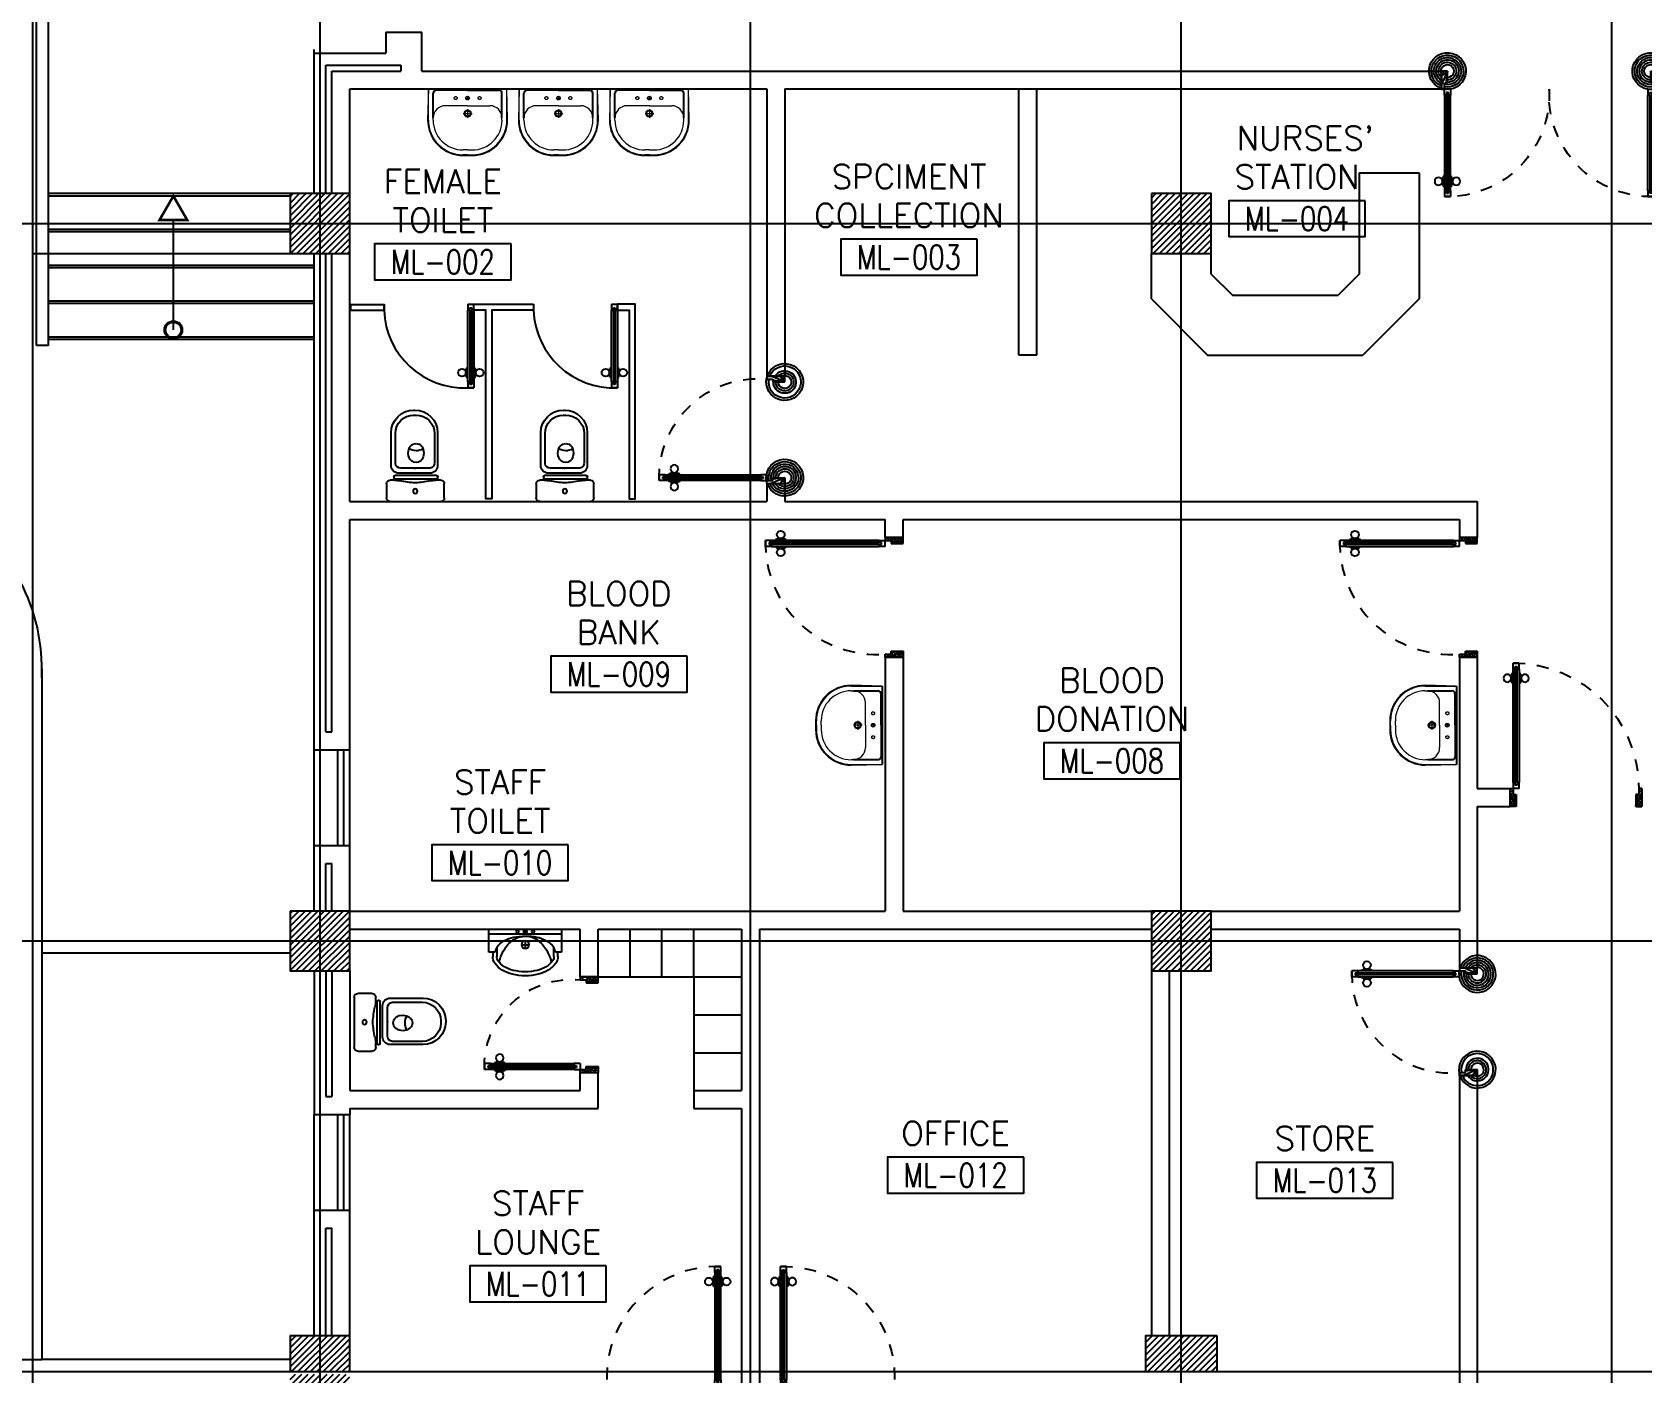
# Model space of a CAD drawing. Extents: x 417819.9 to 417911.9, y 43448 to 43539.2.
# Drawn here: x 417829.05 to 417842.51, y 43494.48 to 43505.69 of the extents above; entities that cross this region are included whole.
import ezdxf
from ezdxf.enums import TextEntityAlignment as Align

# ---------------------------------------------------------------- set-up
doc = ezdxf.new("R2010")
doc.units = 0
doc.header["$MEASUREMENT"] = 0
doc.header["$PDMODE"] = 3
doc.header["$PDSIZE"] = 0.1
doc.linetypes.add('DASHED', pattern=[0.75, 0.5, -0.25])
doc.linetypes.add('HIDDEN', pattern=[0.375, 0.25, -0.125])
doc.layers.get('0').update_dxf_attribs({"color": 11, "linetype": 'CONTINUOUS'})
doc.layers.get('DEFPOINTS').update_dxf_attribs({"color": 11, "linetype": 'CONTINUOUS'})
for name, color, linetype in [('COL', 11, 'CONTINUOUS'), ('DOOR', 11, 'CONTINUOUS'), ('FIX', 11, 'CONTINUOUS'), ('RM-BOX', 11, 'CONTINUOUS'), ('RM-NAME', 11, 'CONTINUOUS'), ('RM-NO', 11, 'CONTINUOUS'), ('SUNI-FUR', 11, 'CONTINUOUS'), ('WALL', 11, 'CONTINUOUS')]:
    doc.layers.add(name, color=color, linetype=linetype)
doc.styles.add('ROMANS', font='ROMANS.shx', dxfattribs={"width": 0.6})
doc.dimstyles.new('STANDARD in', dxfattribs={"dimtxt": 0.2, "dimasz": 0.1, "dimexe": 0.07, "dimexo": 0.05, "dimgap": 0.1, "dimtad": 1, "dimdec": 0, "dimlfac": 1000, "dimzin": 0, "dimdsep": 46, "dimtxsty": 'ROMANS', "dimblk": 'ARCHTICK', "dimcen": 0.05, "dimdle": 0.05, "dimclrd": 7, "dimclre": 7, "dimclrt": 2, "dimadec": 0, "dimazin": 0, "dimtfac": 1, "dimtdec": 0, "dimtmove": 2, "dimatfit": 3, "dimldrblk": 'ARCHTICK', "dimfxl": 0, "dimtolj": 1, "dimtzin": 0, "dimarcsym": 0})
pattern_1 = [(45, (417480.111385, 43455.963322), (-0.0265165043, 0.0265165043), [])]

# ---------------------------------------------------------------- blocks, each defined once
blk = doc.blocks.new('RM1')
at = {"layer": 'RM-BOX'}
blk.add_lwpolyline([(570, -200), (-570, -200), (-570, -500), (570, -500)], close=True, dxfattribs=at)
at = {"layer": 'RM-NAME', "style": 'ROMANS'}
for tag, p in [('ROOMNAME1', (0, 324)), ('ROOMNAME2', (0, 0))]:
    blk.add_attdef(tag, text='', height=200, dxfattribs=at).set_placement(p, align=Align.MIDDLE)
at = {"layer": 'RM-NO', "style": 'ROMANS', "width": 0.8}
blk.add_attdef('ROOMNO', text='', height=200, dxfattribs=at).set_placement((0, -350), align=Align.MIDDLE)
blk = doc.blocks.new('_ARCHTICK')
at = {"color": 0, "linetype": 'ByBlock', "const_width": 0.15}
blk.add_lwpolyline([(-0.5, -0.5), (0.5, 0.5)], dxfattribs=at)
blk = doc.blocks.new('*D191')
at = {"layer": 'DEFPOINTS', "color": 0}
for p in [(417821.305, 43525.944), (417831.207, 43525.944), (417831.207, 43466.624)]:
    blk.add_point(p, dxfattribs=at)
at = {"layer": 'RM-NAME', "color": 7, "lineweight": -2}
for p, q in [((417831.157, 43525.944), (417821.235, 43525.944)), ((417821.305, 43466.574), (417821.305, 43525.994)), ((417831.157, 43466.624), (417821.235, 43466.624))]:
    blk.add_line(p, q, dxfattribs=at)
at = {"layer": 'RM-NAME', "color": 7, "lineweight": -2, "xscale": 0.1, "yscale": 0.1, "zscale": 0.1}
for p, rotation in [((417821.305, 43525.944), 90), ((417821.305, 43466.624), 270)]:
    blk.add_blockref('_ARCHTICK', p, dxfattribs=dict(at, rotation=rotation))
at = {"layer": 'RM-NAME', "color": 2, "insert": (417821.105, 43496.284), "char_height": 0.2, "attachment_point": 5, "rotation": 90, "style": 'ROMANS'}
blk.add_mtext('\\A1;59320', dxfattribs=at)
blk = doc.blocks.new('A$C24ED45A6')
at = {"layer": 'DOOR', "color": 0, "linetype": 'ByBlock'}
for p, q in [((925, 1100), (925, 1150)), ((925, 1150), (975, 1150)), ((975, 1150), (925, 1150)), ((942, 1100), (925, 1100)), ((942, 1100), (942, 1120)), ((958, 1120), (942, 1120)), ((958, 1100), (958, 1120)), ((975, 1100), (958, 1100)), ((975, 1100), (975, 1150)), ((909, 1055), (909, 990)), ((918, 1055), (909, 1055)), ((918, 990), (909, 990)), ((918, 978), (918, 1068)), ((925, 1068), (918, 1068)), ((918, 1055), (918, 990)), ((925, 978), (918, 978)), ((975, 1068), (982, 1068)), ((975, 978), (982, 978)), ((982, 978), (982, 1068)), ((982, 1055), (982, 990)), ((982, 1055), (991, 1055)), ((982, 990), (991, 990)), ((991, 1055), (991, 990)), ((0, 0), (0, 150)), ((0, 150), (25, 150)), ((25, 150), (25, 100)), ((925, 150), (925, 200)), ((925, 200), (942, 200)), ((925, 150), (975, 150)), ((942, 200), (942, 180)), ((942, 180), (958, 180)), ((958, 180), (958, 200)), ((958, 200), (975, 200)), ((975, 200), (975, 150)), ((1000, 150), (975, 150)), ((975, 150), (975, 100)), ((1000, 150), (1000, 0)), ((50, 0), (0, 0)), ((25, 100), (50, 100)), ((50, 100), (50, 0)), ((975, 100), (950, 100)), ((950, 100), (950, 0)), ((950, 0), (1000, 0))]:
    blk.add_line(p, q, dxfattribs=at)
at = {"layer": 'DOOR', "linetype": 'ByBlock'}
for p, q in [((925, 1100), (925, 200)), ((942, 200), (942, 1100)), ((958, 200), (958, 1100)), ((975, 200), (975, 1100))]:
    blk.add_line(p, q, dxfattribs=at)
at = {"layer": 'DOOR', "color": 9, "linetype": 'ByBlock'}
for p, q in [((50, 0), (0, 114)), ((50, 0), (0, 40)), ((50, 0), (37, 100)), ((950, 0), (1000, 114)), ((950, 0), (963, 100)), ((950, 0), (1000, 40))]:
    blk.add_line(p, q, dxfattribs=at)
at = {"layer": 'DOOR', "color": 0, "linetype": 'ByBlock'}
for centre in [(876, 1023), (1024, 1023)]:
    blk.add_circle(centre, 32.4, dxfattribs=at)
at = {"layer": 'DOOR', "linetype": 'HIDDEN', "ltscale": 0.5}
blk.add_arc((950, 222), 928, 88.456, 184.4816, dxfattribs=at)
at = {"layer": 'DOOR', "color": 9, "linetype": 'ByBlock'}
for centre, radius, start, end in [((50, 0), 154, 103.7142, 108.8947), ((950, 0), 154, 71.1053, 76.2858), ((50, 0), 134, 100.72, 111.8402), ((50, 0), 114, 102.6226, 115.9162), ((50, 0), 94.4, 90, 121.9818), ((50, 0), 74.4, 90, 132.2236), ((50, 0), 54.4, 90, 156.7926), ((50, 0), 34.4, 90, 180), ((50, 0), 14.4, 90, 180), ((950, 0), 94.4, 58.0182, 90), ((950, 0), 74.4, 47.7764, 90), ((950, 0), 54.4, 23.2074, 90), ((950, 0), 34.4, 0, 90), ((950, 0), 14.4, 0, 90), ((950, 0), 134, 68.1598, 79.28), ((950, 0), 114, 64.0838, 77.3774)]:
    blk.add_arc(centre, radius, start, end, dxfattribs=at)
at = {"layer": 'WALL'}
blk.add_line((1000, 0), (1000, 150), dxfattribs=at)
blk = doc.blocks.new('DOOR90')
at = {"layer": 'DOOR', "color": 7, "linetype": 'ByBlock'}
for p, q in [((-150, 0), (0, 0)), ((-150, 0), (-150, -25)), ((0, -50), (-114, 0)), ((0, -50), (-40, 0)), ((0, -50), (0, 0)), ((-1000, -25), (-1050, -25)), ((-1050, -75), (-1050, -25)), ((-1050, -25), (-1050, -75)), ((-1000, -75), (-1050, -75)), ((-1000, -42), (-1020, -42)), ((-1020, -42), (-1020, -58)), ((-1000, -58), (-1020, -58)), ((-1000, -25), (-1000, -42)), ((-1000, -58), (-1000, -75)), ((-878, -18), (-968, -18)), ((-968, -25), (-968, -18)), ((-968, -75), (-968, -82)), ((-878, -82), (-968, -82)), ((-955, -9), (-890, -9)), ((-955, -18), (-955, -9)), ((-955, -18), (-890, -18)), ((-955, -82), (-890, -82)), ((-955, -82), (-955, -91)), ((-955, -91), (-890, -91)), ((-890, -18), (-890, -9)), ((-890, -82), (-890, -91)), ((-878, -25), (-878, -18)), ((-878, -75), (-878, -82)), ((-200, -25), (-150, -25)), ((-200, -42), (-200, -25)), ((-180, -42), (-200, -42)), ((-200, -58), (-180, -58)), ((-200, -75), (-200, -58)), ((-150, -75), (-200, -75)), ((-180, -58), (-180, -42)), ((-150, -25), (-100, -25)), ((-150, -75), (-150, -25)), ((-100, -25), (-100, -50)), ((0, -50), (-100, -37)), ((-100, -50), (0, -50)), ((-150, -875), (-100, -875)), ((-150, -900), (-150, -875)), ((-150, -900), (0, -900)), ((0, -900), (-150, -900)), ((0, -850), (-114, -900)), ((-100, -875), (-100, -850)), ((0, -850), (-100, -863)), ((-100, -850), (0, -850)), ((0, -850), (-40, -900)), ((0, -850), (0, -900))]:
    blk.add_line(p, q, dxfattribs=at)
at = {"layer": 'DOOR', "linetype": 'ByBlock'}
for p, q in [((-200, -25), (-1000, -25)), ((-200, -42), (-1000, -42)), ((-200, -58), (-1000, -58)), ((-1000, -75), (-200, -75))]:
    blk.add_line(p, q, dxfattribs=at)
at = {"layer": 'DOOR', "color": 7, "linetype": 'ByBlock'}
for centre in [(-923, 24), (-923, -124)]:
    blk.add_circle(centre, 32.4, dxfattribs=at)
for centre, radius, start, end in [((0, -50), 154, 161.1053, 166.2858), ((0, -50), 94.4, 148.0182, 180), ((0, -50), 134, 158.1598, 169.28), ((0, -50), 114, 154.0838, 167.3774), ((0, -50), 74.4, 137.7764, 180), ((0, -50), 54.4, 113.2074, 180), ((0, -50), 34.4, 90, 180), ((0, -50), 14.4, 90, 180), ((0, -850), 154, 193.7142, 198.8947), ((0, -850), 134, 190.72, 201.8402), ((0, -850), 94.4, 180, 211.9818), ((0, -850), 74.4, 180, 222.2236), ((0, -850), 54.4, 180, 246.7926), ((0, -850), 34.4, 180, 270), ((0, -850), 14.4, 180, 270)]:
    blk.add_arc(centre, radius, start, end, dxfattribs=at)
at = {"layer": 'DOOR', "linetype": 'HIDDEN', "ltscale": 0.5}
blk.add_arc((-222, -50), 828, 178.2701, 275.003, dxfattribs=at)
blk = doc.blocks.new('*X104')
at = {"color": 0}
for p, q in [((24139, 47951), (24589, 48401)), ((24139, 48004), (24536, 48401)), ((24139, 48057), (24483, 48401)), ((24139, 48110), (24430, 48401)), ((24139, 48163), (24377, 48401)), ((24139, 48216), (24324, 48401)), ((24139, 48269), (24271, 48401)), ((24139, 48322), (24218, 48401)), ((24139, 48375), (24165, 48401)), ((24142, 47901), (24639, 48398)), ((24195, 47901), (24639, 48345)), ((24248, 47901), (24639, 48292)), ((24301, 47901), (24639, 48239)), ((24354, 47901), (24639, 48186)), ((24407, 47901), (24639, 48133)), ((24460, 47901), (24639, 48080)), ((24513, 47901), (24639, 48027)), ((24566, 47901), (24639, 47974)), ((24620, 47901), (24639, 47921))]:
    blk.add_line(p, q, dxfattribs=at)
blk = doc.blocks.new('*X103')
at = {"color": 0}
for p, q in [((24139, 41905), (24635, 42401)), ((24139, 41958), (24582, 42401)), ((24139, 42011), (24529, 42401)), ((24139, 42064), (24476, 42401)), ((24139, 42117), (24423, 42401)), ((24139, 42170), (24370, 42401)), ((24139, 42223), (24317, 42401)), ((24139, 42277), (24264, 42401)), ((24139, 42330), (24211, 42401)), ((24139, 42383), (24158, 42401)), ((24188, 41901), (24639, 42352)), ((24241, 41901), (24639, 42299)), ((24294, 41901), (24639, 42246)), ((24347, 41901), (24639, 42193)), ((24400, 41901), (24639, 42140)), ((24453, 41901), (24639, 42087)), ((24506, 41901), (24639, 42034)), ((24559, 41901), (24639, 41981)), ((24612, 41901), (24639, 41928))]:
    blk.add_line(p, q, dxfattribs=at)
blk = doc.blocks.new('COL50')
at = {"layer": 'COL'}
blk.add_lwpolyline([(-250, 250), (-250, -250), (250, -250), (250, 250)], close=True, dxfattribs=at)
blk = doc.blocks.new('LAV-003')
at = {"layer": 'FIX', "linetype": 'ByBlock'}
blk.add_line((-328, -25), (328, -25), dxfattribs=at)
at = {"layer": 'FIX', "linetype": 'Continuous', "lineweight": 20}
for p, q in [((-328, -285), (-328, -25)), ((328, -285), (328, -25)), ((-288, -285), (-288, -265)), ((0, -165), (-187, -165)), ((0, -165), (187, -165)), ((287, -285), (287, -265)), ((0, -535), (-38, -535)), ((0, -535), (38, -535)), ((0, -575), (-38, -575)), ((0, -575), (38, -575))]:
    blk.add_line(p, q, dxfattribs=at)
at = {"layer": 'FIX', "linetype": 'ByBlock', "ltscale": 0.3}
for p, q in [((-288, -265), (-288, -60)), ((0, -35), (-262, -35)), ((0, -35), (262, -35)), ((287, -265), (287, -60))]:
    blk.add_line(p, q, dxfattribs=at)
at = {"layer": 'FIX', "lineweight": 20}
for p, q in [((-16, -101), (15, -101)), ((0, -85), (0, -116))]:
    blk.add_line(p, q, dxfattribs=at)
at = {"layer": 'FIX', "linetype": 'DASHED', "lineweight": 20, "ltscale": 0.04}
for p, q in [((-36, -230), (37, -230)), ((0, -194), (0, -266))]:
    blk.add_line(p, q, dxfattribs=at)
at = {"layer": 'FIX', "linetype": 'Continuous', "lineweight": 20}
blk.add_lwpolyline([(295, -25), (0, -25), (-328, -25), (-334, -285, 0.414214), (-38, -582), (0, -582), (38, -582, 0.414214), (334, -285), (328, -25), (0, -25)], format="xyb", dxfattribs=at)
at = {"layer": 'FIX', "linetype": 'HIDDEN', "lineweight": 20, "ltscale": 0.05}
for centre in [(-100, -101), (100, -101)]:
    blk.add_circle(centre, 12.4, dxfattribs=at)
at = {"layer": 'FIX', "lineweight": 20}
for centre, radius in [((0, -101), 15.5), ((0, -230), 29.5), ((0, -230), 22.5)]:
    blk.add_circle(centre, radius, dxfattribs=at)
at = {"layer": 'FIX', "linetype": 'ByBlock', "ltscale": 0.3}
for centre, start, end in [((-262, -60), 90, 180), ((262, -60), 0, 90)]:
    blk.add_arc(centre, 25, start, end, dxfattribs=at)
at = {"layer": 'FIX', "linetype": 'Continuous', "lineweight": 20}
for centre, radius, start, end in [((-187, -265), 100, 90, 180), ((187, -265), 100, 0, 90), ((-38, -285), 290, 180, 270), ((-38, -285), 250, 180, 270), ((38, -285), 290, 270, 0), ((38, -285), 250, 270, 0)]:
    blk.add_arc(centre, radius, start, end, dxfattribs=at)
blk = doc.blocks.new('*X105')
at = {"color": 0}
for p, q in [((31339, 47939), (31802, 48401)), ((31339, 47992), (31749, 48401)), ((31339, 48045), (31696, 48401)), ((31339, 48098), (31643, 48401)), ((31339, 48151), (31590, 48401)), ((31339, 48204), (31537, 48401)), ((31339, 48257), (31483, 48401)), ((31339, 48310), (31430, 48401)), ((31339, 48363), (31377, 48401)), ((31355, 47901), (31839, 48386)), ((31408, 47901), (31839, 48332)), ((31461, 47901), (31839, 48279)), ((31514, 47901), (31839, 48226)), ((31567, 47901), (31839, 48173)), ((31620, 47901), (31839, 48120)), ((31673, 47901), (31839, 48067)), ((31726, 47901), (31839, 48014)), ((31779, 47901), (31839, 47961)), ((31832, 47901), (31839, 47908))]:
    blk.add_line(p, q, dxfattribs=at)
blk = doc.blocks.new('*X102')
at = {"color": 0}
for p, q in [((31339, 41946), (31794, 42401)), ((31339, 41999), (31741, 42401)), ((31339, 42052), (31688, 42401)), ((31339, 42105), (31635, 42401)), ((31339, 42158), (31582, 42401)), ((31339, 42211), (31529, 42401)), ((31339, 42264), (31476, 42401)), ((31339, 42317), (31423, 42401)), ((31339, 42370), (31370, 42401)), ((31347, 41901), (31839, 42393)), ((31400, 41901), (31839, 42340)), ((31453, 41901), (31839, 42287)), ((31507, 41901), (31839, 42234)), ((31560, 41901), (31839, 42181)), ((31613, 41901), (31839, 42128)), ((31666, 41901), (31839, 42075)), ((31719, 41901), (31839, 42022)), ((31772, 41901), (31839, 41969)), ((31825, 41901), (31839, 41915))]:
    blk.add_line(p, q, dxfattribs=at)
blk = doc.blocks.new('A$C272A55A0')
at = {"layer": 'DOOR', "color": 0, "linetype": 'ByBlock'}
for p, q in [((0, 900), (0, 1050)), ((50, 1050), (0, 1050)), ((25, 950), (50, 950)), ((25, 900), (25, 950)), ((50, 950), (50, 1050)), ((1750, 950), (1750, 1050)), ((1750, 1050), (1800, 1050)), ((1775, 950), (1750, 950)), ((1775, 900), (1775, 950)), ((1800, 1050), (1800, 900)), ((0, 900), (25, 900)), ((75, 900), (25, 900)), ((25, 850), (25, 900)), ((42, 850), (25, 850)), ((58, 870), (42, 870)), ((42, 870), (42, 850)), ((58, 850), (58, 870)), ((75, 850), (58, 850)), ((75, 900), (75, 850)), ((1725, 900), (1775, 900)), ((1725, 900), (1725, 850)), ((1725, 850), (1742, 850)), ((1742, 870), (1758, 870)), ((1742, 850), (1742, 870)), ((1758, 870), (1758, 850)), ((1758, 850), (1775, 850)), ((1800, 900), (1775, 900)), ((1775, 850), (1775, 900)), ((1718, 160), (1709, 160)), ((1709, 95), (1709, 160)), ((1725, 173), (1718, 173)), ((1718, 173), (1718, 83)), ((1718, 95), (1718, 160)), ((1775, 173), (1782, 173)), ((1782, 173), (1782, 83)), ((1782, 160), (1791, 160)), ((1782, 95), (1782, 160)), ((1791, 95), (1791, 160)), ((25, 50), (42, 50)), ((25, 50), (25, 0)), ((25, 0), (75, 0)), ((75, 0), (25, 0)), ((42, 50), (42, 30)), ((42, 30), (58, 30)), ((58, 50), (75, 50)), ((58, 50), (58, 30)), ((75, 50), (75, 0)), ((1718, 95), (1709, 95)), ((1725, 83), (1718, 83)), ((1742, 50), (1725, 50)), ((1725, 50), (1725, 0)), ((1775, 0), (1725, 0)), ((1725, 0), (1775, 0)), ((1742, 50), (1742, 30)), ((1758, 30), (1742, 30)), ((1775, 50), (1758, 50)), ((1758, 50), (1758, 30)), ((1775, 83), (1782, 83)), ((1775, 50), (1775, 0)), ((1782, 95), (1791, 95))]:
    blk.add_line(p, q, dxfattribs=at)
at = {"layer": 'DOOR', "color": 9, "linetype": 'ByBlock'}
for p, q in [((50, 1050), (0, 1010)), ((50, 1050), (0, 937)), ((50, 1050), (37, 950)), ((1750, 1050), (1800, 1010)), ((1750, 1050), (1800, 937)), ((1750, 1050), (1763, 950))]:
    blk.add_line(p, q, dxfattribs=at)
at = {"layer": 'DOOR', "linetype": 'ByBlock'}
for p, q in [((25, 850), (25, 50)), ((42, 850), (42, 50)), ((58, 850), (58, 50)), ((75, 50), (75, 850)), ((1725, 50), (1725, 850)), ((1742, 850), (1742, 50)), ((1758, 850), (1758, 50)), ((1775, 850), (1775, 50))]:
    blk.add_line(p, q, dxfattribs=at)
at = {"layer": 'DOOR', "color": 0, "linetype": 'ByBlock'}
for centre in [(1676, 128), (1824, 128)]:
    blk.add_circle(centre, 32.4, dxfattribs=at)
at = {"layer": 'DOOR', "color": 9, "linetype": 'ByBlock'}
for centre, radius, start, end in [((50, 1050), 54.4, 203.2074, 270), ((50, 1050), 74.4, 227.7764, 270), ((50, 1050), 94.4, 238.0182, 270), ((50, 1050), 114, 244.0838, 257.3774), ((50, 1050), 34.4, 180, 270), ((50, 1050), 14.4, 180, 270), ((1750, 1050), 14.4, 270, 0), ((1750, 1050), 34.4, 270, 0), ((1750, 1050), 54.4, 270, 336.7926), ((1750, 1050), 74.4, 270, 312.2236), ((1750, 1050), 94.4, 270, 301.9818), ((1750, 1050), 114, 282.6226, 295.9162), ((50, 1050), 134, 248.1598, 259.28), ((50, 1050), 154, 251.1053, 256.2858), ((1750, 1050), 134, 280.72, 291.8402), ((1750, 1050), 154, 283.7142, 288.8947)]:
    blk.add_arc(centre, radius, start, end, dxfattribs=at)
at = {"layer": 'DOOR', "linetype": 'HIDDEN', "ltscale": 0.5}
for centre, start, end in [((50, 851), 268.3174, 3.2965), ((1750, 851), 176.7035, 271.6826)]:
    blk.add_arc(centre, 851, start, end, dxfattribs=at)
at = {"layer": 'WALL', "linetype": 'ByBlock'}
blk.add_line((1800, 900), (1800, 1050), dxfattribs=at)
blk = doc.blocks.new('DOOR110')
at = {"layer": 'DOOR', "color": 7, "linetype": 'ByBlock'}
for p, q in [((-150, 0), (-150, -25)), ((-150, 0), (0, 0)), ((0, -50), (-114, 0)), ((0, -50), (-40, 0)), ((0, -50), (0, 0)), ((-1200, -25), (-1200, -75)), ((-1200, -75), (-1200, -25)), ((-1150, -25), (-1200, -25)), ((-1150, -75), (-1200, -75)), ((-1170, -42), (-1170, -58)), ((-1150, -42), (-1170, -42)), ((-1150, -58), (-1170, -58)), ((-1150, -25), (-1150, -42)), ((-1150, -58), (-1150, -75)), ((-1118, -25), (-1118, -18)), ((-1028, -18), (-1118, -18)), ((-1118, -75), (-1118, -82)), ((-1028, -82), (-1118, -82)), ((-1105, -18), (-1105, -9)), ((-1105, -9), (-1040, -9)), ((-1105, -18), (-1040, -18)), ((-1105, -82), (-1105, -91)), ((-1105, -82), (-1040, -82)), ((-1105, -91), (-1040, -91)), ((-1040, -18), (-1040, -9)), ((-1040, -82), (-1040, -91)), ((-1028, -25), (-1028, -18)), ((-1028, -75), (-1028, -82)), ((-200, -42), (-200, -25)), ((-200, -25), (-150, -25)), ((-180, -42), (-200, -42)), ((-200, -75), (-200, -58)), ((-200, -58), (-180, -58)), ((-150, -75), (-200, -75)), ((-180, -58), (-180, -42)), ((-150, -75), (-150, -25)), ((-150, -25), (-100, -25)), ((-100, -25), (-100, -50)), ((0, -50), (-100, -37)), ((-100, -50), (0, -50)), ((-150, -1075), (-100, -1075)), ((-150, -1100), (-150, -1075)), ((0, -1050), (-114, -1100)), ((-100, -1075), (-100, -1050)), ((0, -1050), (-100, -1063)), ((-100, -1050), (0, -1050)), ((0, -1050), (-40, -1100)), ((0, -1050), (0, -1100)), ((-150, -1100), (0, -1100)), ((0, -1100), (-150, -1100))]:
    blk.add_line(p, q, dxfattribs=at)
at = {"layer": 'DOOR', "linetype": 'ByBlock'}
for p, q in [((-200, -25), (-1150, -25)), ((-200, -42), (-1150, -42)), ((-200, -58), (-1150, -58)), ((-1150, -75), (-200, -75))]:
    blk.add_line(p, q, dxfattribs=at)
at = {"layer": 'DOOR', "color": 7, "linetype": 'ByBlock'}
for centre in [(-1073, 24), (-1073, -124)]:
    blk.add_circle(centre, 32.4, dxfattribs=at)
for centre, radius, start, end in [((0, -50), 154, 161.1053, 166.2858), ((0, -50), 94.4, 148.0182, 180), ((0, -50), 134, 158.1598, 169.28), ((0, -50), 114, 154.0838, 167.3774), ((0, -50), 74.4, 137.7764, 180), ((0, -50), 54.4, 113.2074, 180), ((0, -50), 34.4, 90, 180), ((0, -50), 14.4, 90, 180), ((0, -1050), 134, 190.72, 201.8402), ((0, -1050), 94.4, 180, 211.9818), ((0, -1050), 74.4, 180, 222.2236), ((0, -1050), 54.4, 180, 246.7926), ((0, -1050), 34.4, 180, 270), ((0, -1050), 14.4, 180, 270), ((0, -1050), 154, 193.7142, 198.8947)]:
    blk.add_arc(centre, radius, start, end, dxfattribs=at)
at = {"layer": 'DOOR', "linetype": 'HIDDEN', "ltscale": 0.5}
blk.add_arc((-150, -25), 1050, 180, 270, dxfattribs=at)
blk = doc.blocks.new('A$C3CD36B94')
at = {"layer": 'DOOR', "color": 0, "linetype": 'ByBlock'}
for p, q in [((106, 950), (56, 950)), ((56, 800), (56, 950)), ((106, 850), (106, 950)), ((806, 950), (856, 950)), ((806, 850), (806, 950)), ((856, 800), (856, 950)), ((856, 950), (856, 800)), ((81, 850), (106, 850)), ((81, 800), (81, 850)), ((831, 850), (806, 850)), ((831, 800), (831, 850)), ((56, 800), (81, 800)), ((131, 800), (81, 800)), ((81, 750), (81, 800)), ((98, 750), (81, 750)), ((114, 770), (98, 770)), ((98, 770), (98, 750)), ((114, 750), (114, 770)), ((131, 750), (114, 750)), ((131, 800), (131, 750)), ((856, 800), (831, 800)), ((65, 95), (65, 160)), ((74, 160), (65, 160)), ((74, 173), (74, 83)), ((81, 173), (74, 173)), ((74, 95), (74, 160)), ((131, 173), (138, 173)), ((138, 173), (138, 83)), ((138, 95), (138, 160)), ((138, 160), (147, 160)), ((147, 95), (147, 160)), ((74, 95), (65, 95)), ((81, 83), (74, 83)), ((81, 50), (81, 0)), ((81, 50), (98, 50)), ((131, 0), (81, 0)), ((81, 0), (131, 0)), ((98, 50), (98, 30)), ((98, 30), (114, 30)), ((114, 50), (114, 30)), ((114, 50), (131, 50)), ((131, 83), (138, 83)), ((131, 50), (131, 0)), ((138, 95), (147, 95))]:
    blk.add_line(p, q, dxfattribs=at)
at = {"layer": 'DOOR', "color": 9, "linetype": 'ByBlock'}
for p, q in [((106, 950), (56, 910)), ((106, 950), (56, 837)), ((106, 950), (93, 850)), ((806, 950), (819, 850)), ((806, 950), (856, 837)), ((806, 950), (856, 910))]:
    blk.add_line(p, q, dxfattribs=at)
at = {"layer": 'DOOR', "linetype": 'ByBlock'}
for p, q in [((81, 750), (81, 50)), ((98, 750), (98, 50)), ((114, 750), (114, 50)), ((131, 50), (131, 750))]:
    blk.add_line(p, q, dxfattribs=at)
at = {"layer": 'DOOR', "color": 0, "linetype": 'ByBlock'}
for centre in [(32, 128), (179, 128)]:
    blk.add_circle(centre, 32.4, dxfattribs=at)
at = {"layer": 'DOOR', "color": 9, "linetype": 'ByBlock'}
for centre, radius, start, end in [((106, 950), 34.4, 180, 270), ((106, 950), 14.4, 180, 270), ((806, 950), 34.4, 270, 0), ((806, 950), 14.4, 270, 0), ((106, 950), 54.4, 203.2074, 270), ((106, 950), 74.4, 227.7764, 270), ((106, 950), 94.4, 238.0182, 270), ((106, 950), 114, 244.0838, 257.3774), ((106, 950), 134, 248.1598, 259.28), ((806, 950), 54.4, 270, 336.7926), ((806, 950), 74.4, 270, 312.2236), ((806, 950), 94.4, 270, 301.9818), ((806, 950), 134, 280.72, 291.8402), ((106, 950), 154, 251.1053, 256.2858), ((806, 950), 154, 283.7142, 288.8947)]:
    blk.add_arc(centre, radius, start, end, dxfattribs=at)
at = {"layer": 'DOOR', "linetype": 'HIDDEN', "ltscale": 0.5}
blk.add_arc((106, 729), 729, 268.0335, 5.6617, dxfattribs=at)
blk = doc.blocks.new('2')
at = {"layer": 'SUNI-FUR', "linetype": 'Continuous'}
for p, q in [((0.016, 0.724), (-0.003, 0.724)), ((0.014, 0.765), (0.004, 0.765)), ((-0.185, 0.576), (-0.185, 0.3)), ((-0.159, 0.57), (-0.159, 0.32)), ((0.168, 0.32), (0.168, 0.57)), ((0.203, 0.3), (0.203, 0.576)), ((-0.065, 0.438), (-0.07, 0.406)), ((-0.07, 0.406), (-0.065, 0.375)), ((-0.005, 0.487), (-0.029, 0.481)), ((0.019, 0.481), (-0.005, 0.487)), ((0.06, 0.406), (0.055, 0.438)), ((0.057, 0.377), (0.06, 0.406)), ((-0.113, 0.279), (0.008, 0.279)), ((-0.029, 0.331), (-0.005, 0.326)), ((-0.005, 0.326), (0.019, 0.331)), ((0.001, 0.279), (0.123, 0.279)), ((0.008, 0.279), (0.001, 0.279)), ((-0.241, 0.03), (-0.241, 0.15)), ((-0.211, 0.18), (-0.17, 0.18)), ((-0.186, 0.199), (-0.186, 0.208)), ((-0.176, 0.218), (0.172, 0.218)), ((0.172, 0.189), (-0.176, 0.189)), ((-0.122, 0.237), (0.009, 0.237)), ((0.009, 0.237), (0.14, 0.237)), ((0.174, 0.18), (0.211, 0.18)), ((0.174, 0.18), (0.174, 0.18)), ((0.182, 0.208), (0.182, 0.199)), ((0.241, 0.15), (0.241, 0.03)), ((0.211, 0), (-0.211, 0))]:
    blk.add_line(p, q, dxfattribs=at)
blk.add_circle((0.002, 0.087), 0.0184, dxfattribs=at)
for centre, radius, start, end in [((0.004, 0.576), 0.189, 90, 180), ((-0.005, 0.57), 0.154, 90, 180), ((0.014, 0.576), 0.189, 0, 90), ((0.014, 0.57), 0.154, 0, 90), ((0.013, 0.412), 0.082, 141.0758, 161.504), ((-0.007, 0.537), 0.112, 239.4234, 302.9162), ((0.002, 0.421), 0.0682, 117.1532, 141.0758), ((-0.012, 0.421), 0.0682, 38.9242, 62.8468), ((-0.023, 0.412), 0.082, 18.496, 38.9242), ((-0.122, 0.3), 0.063, 180, 270), ((-0.116, 0.322), 0.0432, 183.5129, 273.5129), ((0.013, 0.401), 0.082, 198.496, 218.9242), ((0.002, 0.392), 0.0682, 218.9242, 242.8468), ((-0.012, 0.392), 0.0682, 297.1532, 321.0758), ((-0.029, 0.406), 0.0901, 321.0758, 341.504), ((0.125, 0.322), 0.0432, 266.4871, 356.4871), ((0.14, 0.3), 0.063, 270, 0), ((-0.211, 0.15), 0.03, 90, 180), ((-0.176, 0.208), 0.01, 90, 180), ((-0.176, 0.199), 0.01, 180, 270), ((-0.201, -0.252), 0.433, 79.7535, 85.8109), ((0.075, 1.126), 0.973, 258.1938, 265.7347), ((-0.07, 1.126), 0.973, 274.2653, 281.8062), ((0.206, -0.252), 0.433, 94.1891, 100.2465), ((0.172, 0.208), 0.01, 0, 90), ((0.172, 0.199), 0.01, 270, 0), ((0.211, 0.15), 0.03, 0, 90), ((-0.211, 0.03), 0.03, 180, 270), ((0.211, 0.03), 0.03, 270, 0)]:
    blk.add_arc(centre, radius, start, end, dxfattribs=at)
blk = doc.blocks.new('3')
at = {"layer": 'SUNI-FUR', "linetype": 'Continuous'}
for p, q in [((-0.304, 0), (-0.304, -0.192)), ((0.304, 0), (-0.304, 0)), ((0.304, -0.192), (0.304, 0)), ((0.304, -0.039), (-0.304, -0.039)), ((0.032, -0.13), (-0.032, -0.13)), ((0.016, -0.021), (-0.015, -0.021)), ((0, -0.005), (0, -0.037)), ((0, -0.098), (0, -0.162)), ((-0.304, -0.192), (-0.254, -0.192)), ((-0.271, -0.228), (-0.271, -0.192)), ((-0.254, -0.192), (-0.239, -0.15)), ((-0.239, -0.228), (-0.239, -0.15)), ((0.239, -0.15), (0.254, -0.192)), ((0.239, -0.15), (0.239, -0.228)), ((0.254, -0.192), (0.304, -0.192)), ((0.271, -0.192), (0.271, -0.228))]:
    blk.add_line(p, q, dxfattribs=at)
for centre, radius in [((-0.065, -0.021), 0.0124), ((0, -0.13), 0.0325), ((0, -0.021), 0.0155), ((0.065, -0.021), 0.0124)]:
    blk.add_circle(centre, radius, dxfattribs=at)
for centre, radius, start, end in [((-0.085, -0.267), 0.193, 117.0377, 142.6695), ((-0.028, -0.365), 0.307, 103.0865, 118.1878), ((0.054, -0.312), 0.27, 118.7422, 143.0578), ((-0.008, -0.528), 0.47, 89.0532, 100.9895), ((-0.012, -0.189), 0.13, 84.8536, 119.4454), ((0, -0.527), 0.469, 78.0637, 90), ((0.003, -0.228), 0.168, 61.4441, 91.1678), ((-0.04, -0.297), 0.25, 35.9608, 60.2764), ((0.034, -0.367), 0.306, 62.9623, 78.0637), ((0.085, -0.267), 0.193, 37.3305, 62.9623), ((-0.191, -0.235), 0.0807, 174.5539, 214.673), ((-0.187, -0.234), 0.0525, 173.0893, 213.2084), ((-0.083, -0.16), 0.18, 214.673, 239.0867), ((0.204, -0.373), 0.433, 163.2739, 167.375), ((0.104, -0.343), 0.328, 144.0392, 163.2739), ((-0.104, -0.343), 0.328, 16.7261, 35.9608), ((0.089, -0.171), 0.167, 300.9133, 325.327), ((-0.204, -0.373), 0.433, 12.7359, 16.7261), ((0.171, -0.228), 0.068, 325.327, 0), ((0.171, -0.228), 0.101, 325.327, 0), ((-0.083, -0.16), 0.212, 214.673, 239.0867), ((-0.035, -0.081), 0.305, 239.0867, 256.0699), ((-0.035, -0.081), 0.272, 239.0867, 256.0699), ((0, 0.062), 0.452, 256.0699, 270), ((0, 0.062), 0.419, 256.0699, 270), ((0, 0.062), 0.419, 270, 283.9301), ((0, 0.062), 0.452, 270, 283.9301), ((0.035, -0.081), 0.272, 283.9301, 300.9133), ((0.035, -0.081), 0.305, 283.9301, 300.9133), ((0.089, -0.171), 0.2, 300.9133, 325.327)]:
    blk.add_arc(centre, radius, start, end, dxfattribs=at)

msp = doc.modelspace()

# ---------------------------------------------------------------- hatches: boundary and pattern name
at = {"layer": 'RM-NAME'}
h = msp.add_hatch(dxfattribs=at)
h.set_pattern_fill('ANSI31', color=256, scale=0.3, style=0)
h.set_pattern_definition(pattern_1)
h.paths.add_polyline_path([(417831.4566, 43494.7943), (417831.2066, 43494.7943), (417831.2066, 43494.4943), (417831.4566, 43494.4943)])
h.paths.add_polyline_path([(417831.7066, 43494.7943), (417831.4566, 43494.7943), (417831.4566, 43494.4943), (417831.7066, 43494.4943)])
h.paths.add_polyline_path([(417831.4566, 43494.4743), (417831.2066, 43494.4743), (417831.2066, 43494.1743), (417831.4566, 43494.1743)])
h.paths.add_polyline_path([(417831.7066, 43494.4743), (417831.4566, 43494.4743), (417831.4566, 43494.1743), (417831.7066, 43494.1743)])
h = msp.add_hatch(dxfattribs=at)
h.set_pattern_fill('ANSI31', color=256, scale=0.3, style=0)
h.set_pattern_definition(pattern_1)
h.paths.add_polyline_path([(417838.6566, 43494.4943), (417838.6566, 43494.7943), (417838.3566, 43494.7943), (417838.3566, 43494.4943)])
h.paths.add_polyline_path([(417838.9566, 43494.4943), (417838.9566, 43494.7943), (417838.6566, 43494.7943), (417838.6566, 43494.4943)])

# ---------------------------------------------------------------- linework, layer by layer
for p, q in [((417829.0566, 43460.01), (417829.0566, 43538.4875)), ((417831.4566, 43460.01), (417831.4566, 43538.4875)), ((417838.6566, 43460.01), (417838.6566, 43538.4875)), ((417835.0566, 43466.8743), (417835.0566, 43525.6943)), ((417842.2566, 43466.8743), (417842.2566, 43525.6943)), ((417829.0566, 43503.8443), (417829.0566, 43511.5443)), ((417829.0857, 43503.0736), (417829.0857, 43507.4693)), ((417829.1857, 43503.0736), (417829.1857, 43507.4693)), ((417832.0066, 43505.6943), (417832.3066, 43505.6943)), ((417832.0066, 43505.6943), (417832.0066, 43505.5193)), ((417832.3066, 43505.3693), (417832.3066, 43505.6943)), ((417831.4066, 43505.5193), (417831.4066, 43505.5493)), ((417831.4066, 43504.3443), (417831.4066, 43505.5193)), ((417831.4066, 43505.5193), (417832.0066, 43505.5193)), ((417831.5066, 43504.3443), (417831.5066, 43505.4193)), ((417831.5066, 43505.4193), (417832.1316, 43505.4193)), ((417832.1316, 43505.4193), (417832.1316, 43505.3693)), ((417831.5566, 43504.3443), (417831.5566, 43505.3693)), ((417831.5566, 43505.3693), (417832.1316, 43505.3693)), ((417832.3066, 43505.3693), (417840.8316, 43505.3693)), ((417840.8316, 43505.3693), (417840.8316, 43505.2193)), ((417831.7066, 43504.3443), (417831.7066, 43505.2193)), ((417831.7066, 43505.2193), (417835.1917, 43505.2193)), ((417835.1917, 43505.2193), (417835.1917, 43502.8193)), ((417835.3417, 43505.2193), (417835.3417, 43502.8193)), ((417835.3417, 43505.2193), (417840.8316, 43505.2193)), ((417837.2991, 43502.9943), (417837.2991, 43505.2193)), ((417837.4491, 43502.9943), (417837.4491, 43505.2193)), ((417840.1451, 43504.5193), (417840.6451, 43504.5193)), ((417840.1451, 43504.5193), (417840.1451, 43503.6718)), ((417840.6451, 43504.5193), (417840.6451, 43503.4647)), ((417831.2057, 43504.3443), (417829.1857, 43504.3443)), ((417831.2057, 43504.3243), (417829.1857, 43504.3243)), ((417820.6052, 43504.0943), (417889.6966, 43504.0943)), ((417830.2307, 43503.2043), (417830.2307, 43504.1243)), ((417831.2057, 43504.0443), (417829.1857, 43504.0443)), ((417831.2057, 43504.0243), (417829.1857, 43504.0243)), ((417829.0566, 43503.8443), (417831.2066, 43503.8443)), ((417831.4066, 43499.6943), (417831.4066, 43503.8443)), ((417831.5066, 43499.8443), (417831.5066, 43503.8443)), ((417831.5566, 43499.8443), (417831.5566, 43503.8443)), ((417831.7066, 43501.7693), (417831.7066, 43503.8443)), ((417838.4066, 43503.4647), (417838.4066, 43503.8443)), ((417838.9066, 43503.6718), (417838.9066, 43503.8443)), ((417831.4057, 43503.7443), (417829.1857, 43503.7443)), ((417831.4057, 43503.7243), (417829.1857, 43503.7243)), ((417838.9066, 43503.6718), (417839.0841, 43503.4943)), ((417840.1451, 43503.6718), (417839.9676, 43503.4943)), ((417831.4057, 43503.4443), (417829.1857, 43503.4443)), ((417831.4057, 43503.4243), (417829.1857, 43503.4243)), ((417831.9923, 43503.3693), (417831.9923, 43503.4193)), ((417832.6923, 43503.4193), (417832.6923, 43503.3693)), ((417832.6923, 43503.4193), (417832.7423, 43503.4193)), ((417832.7423, 43503.3693), (417832.7423, 43503.4193)), ((417833.8923, 43503.4193), (417833.8923, 43503.3693)), ((417833.8923, 43503.4193), (417833.9423, 43503.4193)), ((417833.9423, 43503.3693), (417833.9423, 43503.4193)), ((417838.4066, 43503.4647), (417838.877, 43502.9943)), ((417839.0841, 43503.4943), (417839.9676, 43503.4943)), ((417840.6451, 43503.4647), (417840.1747, 43502.9943)), ((417832.6923, 43502.7693), (417832.6923, 43503.3693)), ((417832.6923, 43503.3693), (417832.7093, 43503.3693)), ((417832.7093, 43503.3693), (417832.7093, 43503.3893)), ((417832.7093, 43503.3893), (417832.7253, 43503.3893)), ((417832.7093, 43503.3693), (417832.7093, 43502.7693)), ((417832.7253, 43503.3893), (417832.7253, 43503.3693)), ((417832.7253, 43503.3693), (417832.7253, 43502.7693)), ((417832.7253, 43503.3693), (417832.7423, 43503.3693)), ((417832.7423, 43503.3693), (417832.7423, 43502.7693)), ((417833.8923, 43502.7693), (417833.8923, 43503.3693)), ((417833.8923, 43503.3693), (417833.9093, 43503.3693)), ((417833.9093, 43503.3693), (417833.9093, 43503.3893)), ((417833.9093, 43503.3893), (417833.9253, 43503.3893)), ((417833.9093, 43503.3693), (417833.9093, 43502.7693)), ((417833.9253, 43503.3893), (417833.9253, 43503.3693)), ((417833.9253, 43503.3693), (417833.9253, 43502.7693)), ((417833.9253, 43503.3693), (417833.9423, 43503.3693)), ((417833.9423, 43503.3693), (417833.9423, 43502.7693)), ((417831.4057, 43503.1443), (417829.1857, 43503.1443)), ((417831.4057, 43503.1243), (417829.1857, 43503.1243)), ((417829.1857, 43503.0736), (417829.0857, 43503.0736)), ((417837.4491, 43502.9943), (417837.2991, 43502.9943)), ((417838.877, 43502.9943), (417840.1747, 43502.9943)), ((417832.6761, 43502.8143), (417832.6761, 43502.8791)), ((417832.6851, 43502.8791), (417832.6761, 43502.8791)), ((417832.6851, 43502.8917), (417832.6851, 43502.8017)), ((417832.6923, 43502.8917), (417832.6851, 43502.8917)), ((417832.6851, 43502.8143), (417832.6851, 43502.8791)), ((417832.7423, 43502.8917), (417832.7495, 43502.8917)), ((417832.7495, 43502.8917), (417832.7495, 43502.8017)), ((417832.7495, 43502.8143), (417832.7495, 43502.8791)), ((417832.7495, 43502.8791), (417832.7585, 43502.8791)), ((417832.7585, 43502.8143), (417832.7585, 43502.8791)), ((417833.8761, 43502.8143), (417833.8761, 43502.8791)), ((417833.8851, 43502.8791), (417833.8761, 43502.8791)), ((417833.8851, 43502.8917), (417833.8851, 43502.8017)), ((417833.8923, 43502.8917), (417833.8851, 43502.8917)), ((417833.8851, 43502.8143), (417833.8851, 43502.8791)), ((417833.9423, 43502.8917), (417833.9495, 43502.8917)), ((417833.9495, 43502.8917), (417833.9495, 43502.8017)), ((417833.9495, 43502.8143), (417833.9495, 43502.8791)), ((417833.9495, 43502.8791), (417833.9585, 43502.8791)), ((417833.9585, 43502.8143), (417833.9585, 43502.8791)), ((417832.6851, 43502.8143), (417832.6761, 43502.8143)), ((417832.6923, 43502.8017), (417832.6851, 43502.8017)), ((417832.6923, 43502.7693), (417832.6923, 43502.7193)), ((417832.7093, 43502.7693), (417832.6923, 43502.7693)), ((417832.7093, 43502.7693), (417832.7093, 43502.7493)), ((417832.7253, 43502.7493), (417832.7093, 43502.7493)), ((417832.7253, 43502.7693), (417832.7253, 43502.7493)), ((417832.7423, 43502.7693), (417832.7253, 43502.7693)), ((417832.7423, 43502.8017), (417832.7495, 43502.8017)), ((417832.7423, 43502.7693), (417832.7423, 43502.7193)), ((417832.7495, 43502.8143), (417832.7585, 43502.8143)), ((417833.8851, 43502.8143), (417833.8761, 43502.8143)), ((417833.8923, 43502.8017), (417833.8851, 43502.8017)), ((417833.8923, 43502.7693), (417833.8923, 43502.7193)), ((417833.9093, 43502.7693), (417833.8923, 43502.7693)), ((417833.9093, 43502.7693), (417833.9093, 43502.7493)), ((417833.9253, 43502.7493), (417833.9093, 43502.7493)), ((417833.9253, 43502.7693), (417833.9253, 43502.7493)), ((417833.9423, 43502.7693), (417833.9253, 43502.7693)), ((417833.9423, 43502.8017), (417833.9495, 43502.8017)), ((417833.9423, 43502.7693), (417833.9423, 43502.7193)), ((417833.9495, 43502.8143), (417833.9585, 43502.8143)), ((417835.1917, 43502.8193), (417835.3417, 43502.8193)), ((417832.6923, 43502.7193), (417832.7423, 43502.7193)), ((417832.7423, 43502.7193), (417832.6923, 43502.7193)), ((417833.8923, 43502.7193), (417833.9423, 43502.7193)), ((417833.9423, 43502.7193), (417833.8923, 43502.7193)), ((417835.1917, 43501.9193), (417835.3417, 43501.9193)), ((417835.1917, 43501.9193), (417835.1917, 43501.7693)), ((417835.3417, 43501.9193), (417835.3417, 43501.7693)), ((417831.7066, 43501.7693), (417835.1917, 43501.7693)), ((417835.3417, 43501.7693), (417841.1316, 43501.7693)), ((417841.1316, 43501.7693), (417841.1316, 43501.4693)), ((417831.7066, 43501.6193), (417836.1816, 43501.6193)), ((417831.7066, 43499.6943), (417831.7066, 43501.6193)), ((417836.1816, 43501.4693), (417836.1816, 43501.6193)), ((417836.3316, 43501.6193), (417840.9816, 43501.6193)), ((417836.3316, 43501.4693), (417836.3316, 43501.6193)), ((417840.9816, 43501.6193), (417840.9816, 43501.4693)), ((417836.1816, 43501.4693), (417836.3316, 43501.4693)), ((417840.9816, 43501.4693), (417841.1316, 43501.4693)), ((417836.1816, 43500.4693), (417836.3316, 43500.4693)), ((417836.1816, 43500.4693), (417836.1816, 43498.3443)), ((417836.3316, 43500.4693), (417836.3316, 43498.3443)), ((417840.9816, 43500.4693), (417841.1316, 43500.4693)), ((417840.9816, 43500.4693), (417840.9816, 43498.3443)), ((417841.1316, 43500.4693), (417841.1316, 43499.3693)), ((417829.1316, 43500.3699), (417829.1316, 43494.5943)), ((417831.5066, 43499.8443), (417831.5566, 43499.8443)), ((417831.4066, 43498.8943), (417831.4066, 43499.6943)), ((417831.4066, 43499.6943), (417831.7066, 43499.6943)), ((417831.6066, 43498.8943), (417831.6066, 43499.6943)), ((417831.6566, 43498.8943), (417831.6566, 43499.6943)), ((417831.7066, 43498.8943), (417831.7066, 43499.6943)), ((417841.1316, 43499.3943), (417841.1316, 43499.3693)), ((417841.1316, 43499.3693), (417841.4066, 43499.3693)), ((417841.4066, 43499.2193), (417841.4066, 43499.3693)), ((417841.1316, 43499.2193), (417841.1316, 43497.8693)), ((417841.1316, 43499.2193), (417841.4066, 43499.2193)), ((417831.4066, 43498.8943), (417831.7066, 43498.8943)), ((417831.4066, 43498.3443), (417831.4066, 43498.8943)), ((417831.7066, 43498.3443), (417831.7066, 43498.8943)), ((417831.5066, 43498.7443), (417831.5566, 43498.7443)), ((417831.5066, 43498.3443), (417831.5066, 43498.7443)), ((417831.5566, 43498.3443), (417831.5566, 43498.7443)), ((417831.7066, 43498.3443), (417836.1816, 43498.3443)), ((417836.3316, 43498.3443), (417838.4066, 43498.3443)), ((417838.9066, 43498.3443), (417840.9816, 43498.3443)), ((417831.7066, 43498.1943), (417833.6316, 43498.1943)), ((417833.6316, 43497.7943), (417833.6316, 43498.1943)), ((417833.7816, 43498.1943), (417834.9816, 43498.1943)), ((417833.7816, 43497.7943), (417833.7816, 43498.1943)), ((417834.0483, 43497.7943), (417834.0483, 43498.1943)), ((417834.315, 43497.7943), (417834.315, 43498.1943)), ((417834.5816, 43497.7943), (417834.5816, 43498.1943)), ((417834.9816, 43498.1943), (417834.9816, 43496.8443)), ((417835.1316, 43498.1943), (417835.1316, 43494.3743)), ((417835.1316, 43498.1943), (417838.4066, 43498.1943)), ((417838.9066, 43498.1943), (417840.9816, 43498.1943)), ((417840.9816, 43498.1943), (417840.9816, 43497.8693)), ((417889.6966, 43498.0943), (417820.6052, 43498.0943)), ((417831.2066, 43497.9943), (417829.1316, 43497.9943)), ((417831.4066, 43497.8443), (417831.4066, 43496.6443)), ((417831.5066, 43497.8443), (417831.5066, 43496.7943)), ((417831.5566, 43497.8443), (417831.5566, 43496.7943)), ((417831.7066, 43497.8443), (417831.7066, 43496.8443)), ((417833.6316, 43497.7943), (417833.7816, 43497.7943)), ((417833.7816, 43497.7943), (417834.5816, 43497.7943)), ((417834.5816, 43497.7943), (417834.5816, 43496.8443)), ((417834.5816, 43497.7943), (417834.9816, 43497.7943)), ((417838.4066, 43497.8443), (417838.4066, 43494.7943)), ((417838.5566, 43497.8443), (417838.5566, 43494.7943)), ((417840.9816, 43497.8693), (417841.1316, 43497.8693)), ((417834.5816, 43497.4777), (417834.9816, 43497.4777)), ((417834.5816, 43497.161), (417834.9816, 43497.161)), ((417833.6316, 43496.8443), (417833.6316, 43496.9943)), ((417833.6316, 43496.9943), (417833.7816, 43496.9943)), ((417833.7816, 43496.6943), (417833.7816, 43496.9943)), ((417840.9816, 43496.9693), (417841.1316, 43496.9693)), ((417840.9816, 43496.9693), (417840.9816, 43494.3743)), ((417841.1316, 43496.9693), (417841.1316, 43494.2243)), ((417831.7066, 43496.8443), (417833.6316, 43496.8443)), ((417834.5816, 43496.8443), (417834.5816, 43496.6943)), ((417834.5816, 43496.8443), (417834.9816, 43496.8443)), ((417831.5066, 43496.7943), (417831.5566, 43496.7943)), ((417831.7066, 43496.6943), (417833.7816, 43496.6943)), ((417831.7066, 43496.6943), (417831.7066, 43496.6443)), ((417834.5816, 43496.6943), (417834.9816, 43496.6943)), ((417834.9816, 43496.6943), (417834.9816, 43494.3743)), ((417831.4066, 43496.6443), (417831.7066, 43496.6443)), ((417831.4066, 43495.8443), (417831.4066, 43496.6443)), ((417831.6066, 43495.8443), (417831.6066, 43496.6443)), ((417831.6566, 43495.8443), (417831.6566, 43496.6443)), ((417831.7066, 43495.8443), (417831.7066, 43496.6443)), ((417831.4066, 43494.7943), (417831.4066, 43495.8443)), ((417831.4066, 43495.8443), (417831.7066, 43495.8443)), ((417831.7066, 43494.7943), (417831.7066, 43495.8443)), ((417831.5066, 43494.7943), (417831.5066, 43495.6943)), ((417831.5066, 43495.6943), (417831.5566, 43495.6943)), ((417831.5566, 43494.7943), (417831.5566, 43495.6943)), ((417828.5566, 43494.5943), (417829.1316, 43494.5943)), ((417831.2066, 43494.5943), (417829.1316, 43494.5943)), ((417820.9552, 43494.4943), (417889.6966, 43494.4943))]:
    msp.add_line(p, q, dxfattribs=at)
at = {"layer": 'RM-NAME', "const_width": 0.0215}
msp.add_lwpolyline([(417830.1153, 43504.1243), (417830.3462, 43504.1243), (417830.2307, 43504.3243)], close=True, dxfattribs=at)
at = {"layer": 'RM-NAME'}
for points in [[(417831.9923, 43503.4173), (417831.9923, 43503.3673), (417831.7153, 43503.3673), (417831.7153, 43503.4173)], [(417831.7066, 43494.7943), (417831.2066, 43494.7943), (417831.2066, 43494.4943), (417831.7066, 43494.4943)], [(417838.9566, 43494.7943), (417838.3566, 43494.7943), (417838.3566, 43494.4943), (417838.9566, 43494.4943)]]:
    msp.add_lwpolyline(points, close=True, dxfattribs=at)
for points in [[(417833.2423, 43503.4193), (417833.2423, 43503.3693), (417832.8923, 43503.3693), (417832.8923, 43501.7923), (417832.8423, 43501.7923), (417832.8423, 43503.3693), (417832.7423, 43503.3693), (417832.7423, 43503.4193), (417833.2423, 43503.4193)], [(417833.9423, 43503.4193), (417833.9423, 43503.3693), (417834.0423, 43503.3693), (417834.0423, 43501.7923), (417834.0923, 43501.7923), (417834.0923, 43503.4193), (417833.9423, 43503.4193)]]:
    msp.add_lwpolyline(points, dxfattribs=at)
for centre, radius in [((417830.2307, 43503.2043), 0.075), ((417830.2307, 43503.2043), 0.065), ((417832.6437, 43502.8467), 0.0324), ((417832.7908, 43502.8467), 0.0324), ((417833.8437, 43502.8467), 0.0324), ((417833.9908, 43502.8467), 0.0324)]:
    msp.add_circle(centre, radius, dxfattribs=at)
for centre, radius, start, end in [((417832.6673, 43503.3943), 0.6755, 182.1211, 272.1211), ((417833.9173, 43503.3943), 0.6755, 182.1211, 272.1211), ((417827.5566, 43500.3699), 1.575, 357.25838, 180)]:
    msp.add_arc(centre, radius, start, end, dxfattribs=at)

# ---------------------------------------------------------------- block references
at = {"layer": 'RM-NAME', "yscale": 0.0009999999892897904, "zscale": 0.001}
for name, p, xscale in [('A$C272A55A0', (417842.6316, 43504.319), -0.001000000047497451), ('LAV-003', (417832.6906, 43505.2443), 0.001000000047497451), ('LAV-003', (417833.4494, 43505.2443), 0.001000000047497451), ('LAV-003', (417834.21, 43505.2443), 0.001000000047497451), ('*X104', (417807.0674, 43455.9433), 0.001000000047497451), ('COL50', (417831.4566, 43504.0943), 0.001000000047497451), ('*X105', (417807.0674, 43455.9433), 0.001000000047497451), ('COL50', (417838.6566, 43504.0943), 0.001000000047497451), ('*X103', (417807.0674, 43455.9433), 0.001000000047497451), ('COL50', (417831.4566, 43498.0943), 0.001000000047497451), ('*X102', (417807.0674, 43455.9433), 0.001000000047497451), ('COL50', (417838.6566, 43498.0943), 0.001000000047497451), ('DOOR90', (417841.1316, 43497.8693), 0.001000000047497451), ('A$C24ED45A6', (417833.8316, 43494.2243), 0.001000000047497451), ('A$C24ED45A6', (417836.2816, 43494.2243), -0.001000000047497451)]:
    msp.add_blockref(name, p, dxfattribs=dict(at, xscale=xscale))
at = {"layer": 'RM-NAME', "xscale": 0.001000000047497451, "yscale": 0.0009999999892897904, "zscale": 0.001}
for p, values in [((417839.6252, 43504.485), {'ROOMNO': 'ML-004', 'ROOMNAME2': 'STATION', 'ROOMNAME1': " NURSES'"}), ((417832.4835, 43504.1234), {'ROOMNO': 'ML-002', 'ROOMNAME2': 'TOILET', 'ROOMNAME1': 'FEMALE'}), ((417836.3808, 43504.1632), {'ROOMNO': 'ML-003', 'ROOMNAME2': 'COLLECTION', 'ROOMNAME1': 'SPCIMENT'}), ((417833.9554, 43500.6762), {'ROOMNO': 'ML-009', 'ROOMNAME2': 'BANK', 'ROOMNAME1': 'BLOOD'}), ((417838.0774, 43499.9518), {'ROOMNO': 'ML-008', 'ROOMNAME2': 'DONATION', 'ROOMNAME1': 'BLOOD'}), ((417832.9624, 43499.0996), {'ROOMNO': 'ML-010', 'ROOMNAME2': 'TOILET', 'ROOMNAME1': 'STAFF'}), ((417836.77, 43496.4868), {'ROOMNO': 'ML-012', 'ROOMNAME2': 'OFFICE'}), ((417839.8566, 43496.4441), {'ROOMNO': 'ML-013', 'ROOMNAME2': 'STORE'}), ((417833.2794, 43495.578), {'ROOMNO': 'ML-011', 'ROOMNAME2': 'LOUNGE', 'ROOMNAME1': 'STAFF'})]:
    msp.add_blockref('RM1', p, dxfattribs=at).add_auto_attribs(values)
at = {"layer": 'RM-NAME', "yscale": 0.0009999999892897904, "zscale": 0.001}
for name, p, xscale, rotation in [('DOOR90', (417835.3417, 43501.9193), -0.001000000047497451, 180), ('A$C24ED45A6', (417836.3316, 43500.4693), 0.0009999999892897904, 90), ('A$C24ED45A6', (417841.1316, 43500.4693), 0.0009999999892897904, 90), ('DOOR110', (417841.4066, 43499.2193), -0.0009999999892897904, 90), ('LAV-003', (417836.1816, 43499.8991), 0.0009999999892897904, 270), ('LAV-003', (417840.9816, 43499.8991), 0.0009999999892897904, 270), ('A$C3CD36B94', (417832.8312, 43496.9384), -0.0009999999892897904, 270)]:
    msp.add_blockref(name, p, dxfattribs=dict(at, xscale=xscale, rotation=rotation))
at = {"layer": 'RM-NAME', "xscale": -1}
for name, p in [('2', (417832.2546, 43501.7693)), ('2', (417833.5057, 43501.7693)), ('3', (417833.1725, 43498.1943))]:
    msp.add_blockref(name, p, dxfattribs=at)
at = {"layer": 'RM-NAME', "xscale": -1, "rotation": 270}
msp.add_blockref('2', (417831.7423, 43497.4146), dxfattribs=at)

# ---------------------------------------------------------------- dimensions: what is measured, and where the dimension line sits
at = {"layer": 'RM-NAME'}
dim = msp.add_linear_dim(base=(417821.3052, 43525.9443), p1=(417831.2066, 43466.6243), p2=(417831.2066, 43525.9443), angle=90, dimstyle='STANDARD in', dxfattribs=at)
dim.commit()
dim.dimension.update_dxf_attribs({"geometry": '*D191', "text_midpoint": (417821.1052, 43496.2843)})

doc.saveas('drawing.dxf')
